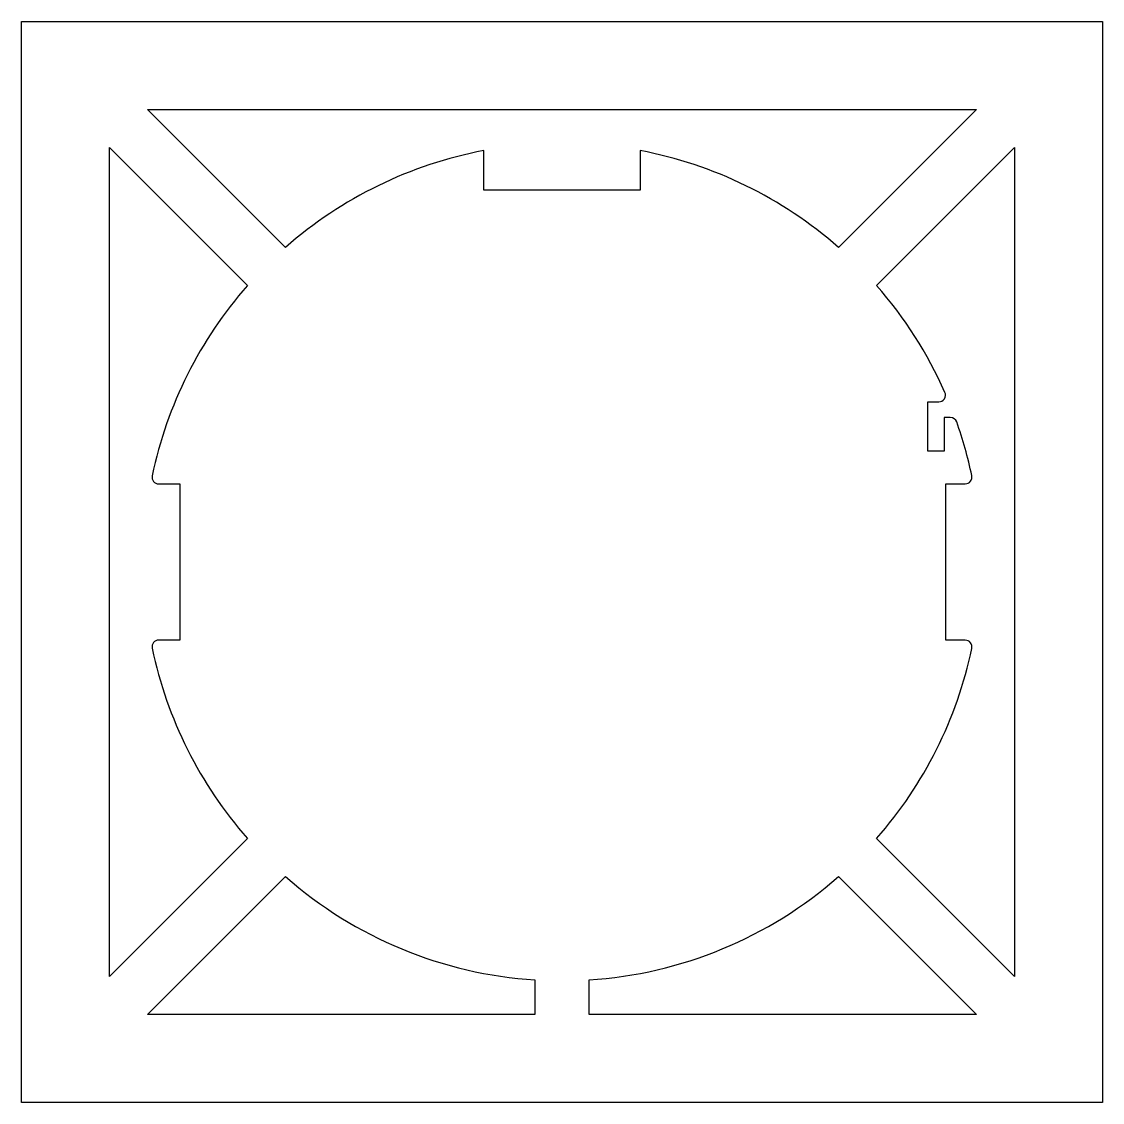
# Model space of a CAD drawing. Header units: millimetres. Extents: x 160.9 to 240.9, y 105.9 to 185.9.
import ezdxf

# ---------------------------------------------------------------- set-up
doc = ezdxf.new("R2010")
doc.units = ezdxf.units.MM
doc.layers.add('BLACK', color=7, linetype='Continuous')

msp = doc.modelspace()

# ---------------------------------------------------------------- linework, layer by layer
at = {"layer": 'BLACK', "color": 2}
for p, q in [((160.902, 185.884), (240.902, 185.884)), ((160.902, 105.884), (160.902, 185.884)), ((240.902, 185.884), (240.902, 105.884)), ((170.23, 179.384), (231.573, 179.384)), ((180.441, 169.173), (170.23, 179.384)), ((231.573, 179.384), (221.362, 169.173)), ((167.402, 176.556), (177.613, 166.345)), ((167.402, 115.213), (167.402, 176.556)), ((195.117, 173.403), (195.117, 176.34)), ((206.687, 176.34), (206.687, 173.403)), ((224.19, 166.345), (234.402, 176.556)), ((234.402, 176.556), (234.402, 115.213)), ((206.687, 173.403), (195.117, 173.403)), ((227.984, 157.74), (228.787, 157.74)), ((227.984, 154.083), (227.984, 157.74)), ((229.184, 156.583), (229.184, 154.083)), ((229.646, 156.583), (229.184, 156.583)), ((229.184, 154.083), (227.984, 154.083)), ((171.056, 151.67), (172.607, 151.67)), ((172.607, 151.67), (172.607, 140.099)), ((229.305, 151.673), (230.746, 151.673)), ((229.305, 140.096), (229.305, 151.673)), ((172.607, 140.099), (171.056, 140.099)), ((230.746, 140.096), (229.305, 140.096)), ((177.613, 125.424), (167.402, 115.213)), ((234.402, 115.213), (224.19, 125.424)), ((170.23, 112.384), (180.441, 122.595)), ((221.362, 122.595), (231.573, 112.384)), ((198.902, 114.949), (198.902, 112.384)), ((202.902, 112.384), (202.902, 114.949)), ((198.902, 112.384), (170.23, 112.384)), ((231.573, 112.384), (202.902, 112.384)), ((240.902, 105.884), (160.902, 105.884))]:
    msp.add_line(p, q, dxfattribs=at)
for centre, radius, start, end in [((200.902, 145.884), 31, 100.75518, 131.30093), ((200.902, 145.884), 31, 48.69907, 79.24482), ((200.902, 145.884), 31, 138.69907, 168.10735), ((200.902, 145.884), 31, 23.89811, 41.30093), ((228.787, 158.24), 0.5, 270, 23.89811), ((229.646, 156.083), 0.5, 19.53626, 90), ((200.902, 145.884), 31, 11.8986, 19.53626), ((171.056, 152.17), 0.5, 168.10735, 270), ((230.746, 152.173), 0.5, 270, 11.8986), ((171.056, 139.599), 0.5, 90, 191.89265), ((230.746, 139.596), 0.5, 348.1014, 90), ((200.902, 145.884), 31, 191.89265, 221.30093), ((200.902, 145.884), 31, 228.69907, 266.30093), ((200.902, 145.884), 31, 273.69907, 311.30093)]:
    msp.add_arc(centre, radius, start, end, dxfattribs=at)
at = {"layer": 'BLACK'}
msp.add_arc((200.902, 145.884), 31, 318.69907, 348.1014, dxfattribs=at)

doc.saveas('drawing.dxf')
